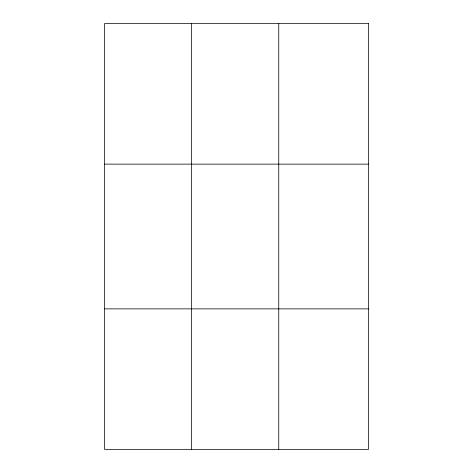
<?xml version="1.0" encoding="UTF-8"?>
<svg xmlns="http://www.w3.org/2000/svg" width="473" height="473" viewBox="0 0 473 473"><rect width="100%" height="100%" fill="white"/><g stroke="black" fill="none" stroke-linecap="round" stroke-linejoin="round"><path stroke-width="0.71" d="M191.606 449.35L191.606 23.65M278.751 449.35L278.751 23.65M104.468 164.131L368.532 164.131M104.468 308.869L368.532 308.869M368.532 23.65L368.532 449.35L104.468 449.35L104.468 23.65L368.532 23.65"/></g></svg>
